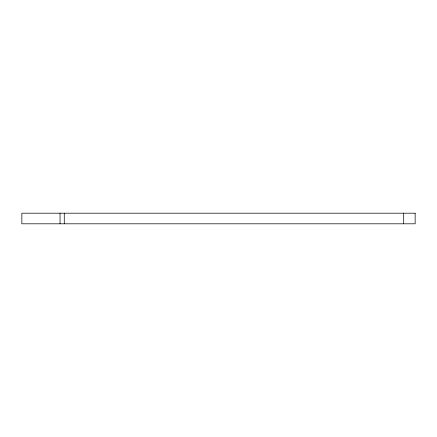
<?xml version="1.0" encoding="UTF-8"?>
<svg xmlns="http://www.w3.org/2000/svg" width="437" height="437" viewBox="0 0 437 437"><rect width="100%" height="100%" fill="white"/><g stroke="black" fill="none" stroke-linecap="round" stroke-linejoin="round"><path stroke-width="0.66" d="M403.695 213.196L403.695 223.804M64.277 213.196L64.277 223.804M60.033 213.196L60.033 223.804M415.15 213.196L21.85 213.196L21.85 223.804L415.15 223.804L415.15 213.196"/></g></svg>
